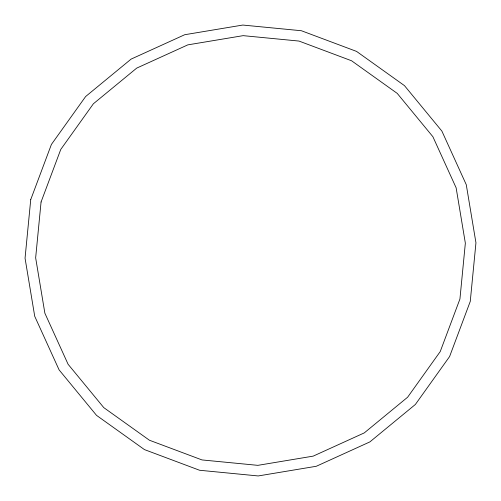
<?xml version="1.0" encoding="UTF-8"?>
<svg xmlns="http://www.w3.org/2000/svg" width="501" height="501" viewBox="0 0 501 501"><rect width="100%" height="100%" fill="white"/><g stroke="black" fill="none" stroke-linecap="round" stroke-linejoin="round"><path stroke-width="0.75" d="M30.736 199.592L25.05 258.203L34.726 316.294L59.105 369.895L96.53 415.367L144.445 449.597L199.592 470.264L258.203 475.95L316.294 466.274L369.895 441.895L415.367 404.47L449.597 356.555L470.264 301.408L475.95 242.797L466.274 184.706L441.895 131.105L404.47 85.633L356.555 51.403L301.408 30.736L242.797 25.05L184.706 34.726L131.105 59.105L85.633 96.53L51.403 144.445L30.736 199.592M41.069 201.984L35.652 257.84L44.871 313.2L68.105 364.283L103.77 407.614L149.436 440.235L201.984 459.931L257.84 465.348L313.2 456.129L364.283 432.895L407.614 397.23L440.235 351.564L459.931 299.016L465.348 243.16L456.129 187.8L432.895 136.717L397.23 93.386L351.564 60.765L299.016 41.069L243.16 35.652L187.8 44.871L136.717 68.105L93.386 103.77L60.765 149.436L41.069 201.984"/></g></svg>
